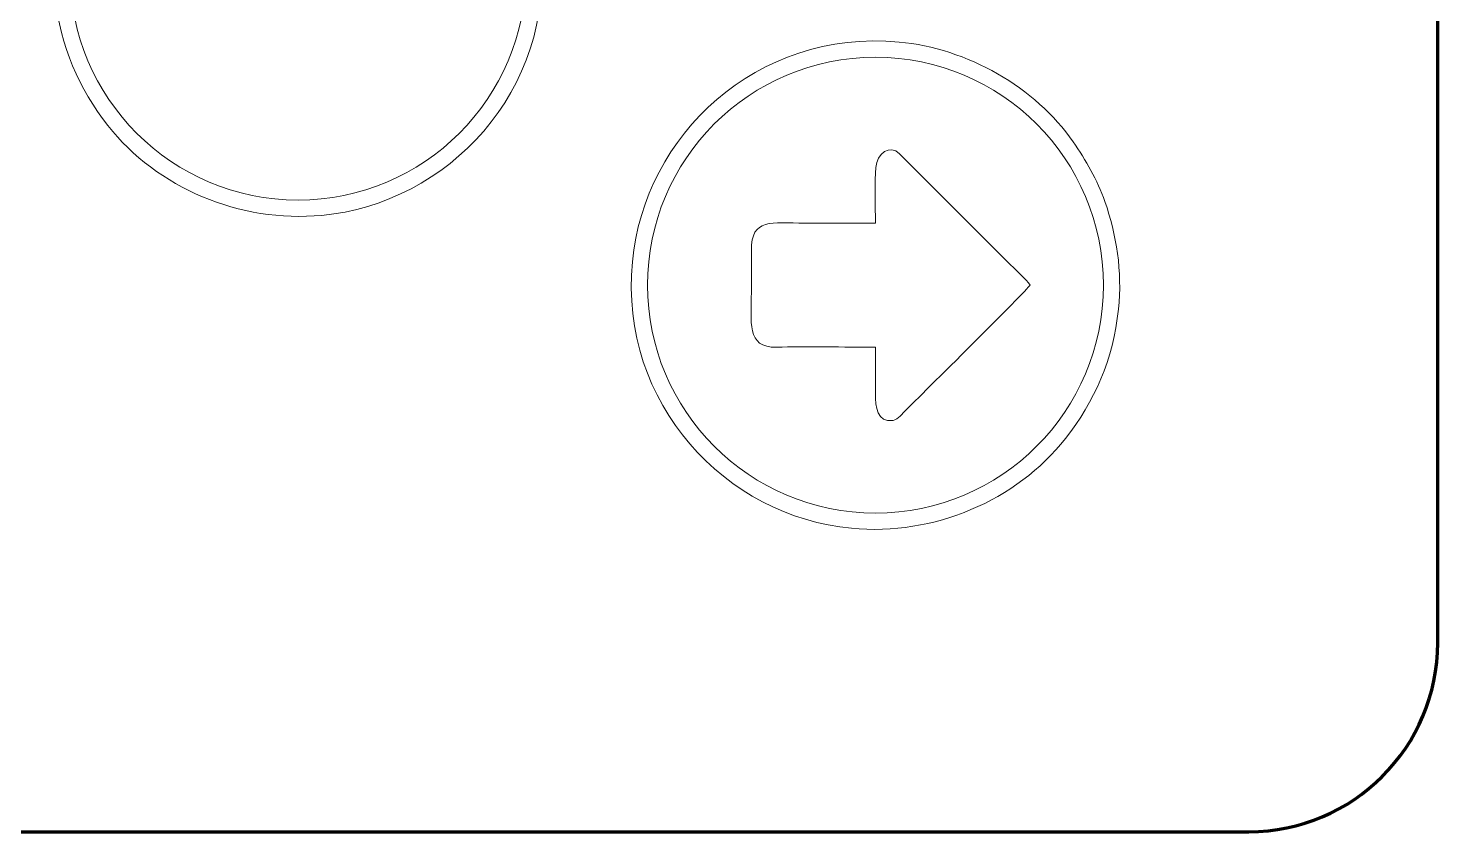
# Model space of a CAD drawing. Header units: millimetres. Extents: x -35 to 35, y -40.2 to 39.8.
# Drawn here: x -8.29 to 35, y -40.19 to -15.51 of the extents above; entities that cross this region are included whole.
import ezdxf

# ---------------------------------------------------------------- set-up
doc = ezdxf.new("R2010")
doc.units = ezdxf.units.MM
doc.header["$MEASUREMENT"] = 0
doc.layers.add('layer 1', color=7, linetype='Continuous')

msp = doc.modelspace()

# ---------------------------------------------------------------- linework, layer by layer
at = {"layer": 'layer 1', "color": 142, "lineweight": 20}
for centre in [(0.0001, -13.7887), (17.7318, -23.4)]:
    msp.add_ellipse(centre, major_axis=(7.0001, 0), ratio=0.9999857, dxfattribs=at)
at = {"layer": 'layer 1', "color": 253, "lineweight": 70}
msp.add_open_spline([(-29.2, 39.8101), (-29.2, 39.8101), (29.1999, 39.8101), (29.1999, 39.8101), (29.1999, 39.8101), (32.39, 39.8101), (35, 37.2001), (35, 34.0102), (35, 34.0102), (35, 34.0102), (35, -34.39), (35, -34.39), (35, -34.39), (35, -37.5799), (32.39, -40.1899), (29.1999, -40.1899), (29.1999, -40.1899), (29.1999, -40.1899), (-29.2, -40.1899), (-29.2, -40.1899), (-29.2, -40.1899), (-32.3901, -40.1899), (-35, -37.5799), (-35, -34.39), (-35, -34.39), (-35, -34.39), (-35, 34.0102), (-35, 34.0102), (-35, 34.0102), (-35, 37.2001), (-32.3901, 39.8101), (-29.2, 39.8101)], degree=3, knots=[0, 0, 0, 0, 0.1111111, 0.1111111, 0.1111111, 0.1111111, 0.2222222, 0.2222222, 0.2222222, 0.2222222, 0.3333333, 0.3333333, 0.3333333, 0.3333333, 0.4444444, 0.4444444, 0.4444444, 0.4444444, 0.5555556, 0.5555556, 0.5555556, 0.5555556, 0.6666667, 0.6666667, 0.6666667, 0.6666667, 0.7777778, 0.7777778, 0.7777778, 0.7777778, 1, 1, 1, 1], dxfattribs=at)
at = {"layer": 'layer 1', "color": 251, "lineweight": 9}
for points, knots in [([(-7.4616, -14.5299), (-7.2992, -16.0662), (-6.7301, -17.3632), (-5.8353, -18.4987), (-5.8353, -18.4987), (-4.3256, -20.4143), (-1.7975, -21.4918), (0.7351, -21.2567), (0.7351, -21.2567), (4.5931, -20.8987), (7.8765, -17.4338), (7.465, -13.0706), (7.465, -13.0706), (7.0975, -9.1737), (3.652, -5.922), (-0.7251, -6.3221), (-0.7251, -6.3221), (-2.8195, -6.5136), (-4.9101, -7.7107), (-6.0726, -9.387), (-6.0726, -9.387), (-6.4582, -9.943), (-6.8165, -10.5621), (-7.0467, -11.2206), (-7.0467, -11.2206), (-7.4, -12.2316), (-7.5854, -13.3589), (-7.4616, -14.5299)], [0, 0, 0, 0, 0.125, 0.125, 0.125, 0.125, 0.25, 0.25, 0.25, 0.25, 0.375, 0.375, 0.375, 0.375, 0.5, 0.5, 0.5, 0.5, 0.625, 0.625, 0.625, 0.625, 0.75, 0.75, 0.75, 0.75, 1, 1, 1, 1]), ([(25.1933, -24.1412), (25.0309, -25.6775), (24.4618, -26.9745), (23.567, -28.11), (23.567, -28.11), (22.0573, -30.0256), (19.5292, -31.1031), (16.9966, -30.868), (16.9966, -30.868), (13.1386, -30.51), (9.8552, -27.0451), (10.2667, -22.6819), (10.2667, -22.6819), (10.6342, -18.785), (14.0797, -15.5333), (18.4568, -15.9334), (18.4568, -15.9334), (20.5512, -16.1249), (22.6418, -17.322), (23.8043, -18.9983), (23.8043, -18.9983), (24.1899, -19.5543), (24.5482, -20.1734), (24.7784, -20.8319), (24.7784, -20.8319), (25.1317, -21.8429), (25.3171, -22.9702), (25.1933, -24.1412)], [0, 0, 0, 0, 0.125, 0.125, 0.125, 0.125, 0.25, 0.25, 0.25, 0.25, 0.375, 0.375, 0.375, 0.375, 0.5, 0.5, 0.5, 0.5, 0.625, 0.625, 0.625, 0.625, 0.75, 0.75, 0.75, 0.75, 1, 1, 1, 1]), ([(22.4775, -23.3991), (22.3863, -23.2421), (21.966, -22.8639), (21.8082, -22.7065), (21.8082, -22.7065), (21.5801, -22.4789), (21.3769, -22.2723), (21.1475, -22.0448), (21.1475, -22.0448), (21.1475, -22.0448), (18.4732, -19.3655), (18.4732, -19.3655), (18.4732, -19.3655), (18.1684, -19.0536), (17.7786, -19.3623), (17.7407, -19.7857), (17.7407, -19.7857), (17.7043, -20.1944), (17.7326, -20.9992), (17.7294, -21.4945), (17.7294, -21.4945), (17.7294, -21.4945), (15.5705, -21.4931), (15.5705, -21.4931), (15.5705, -21.4931), (14.5342, -21.494), (13.9203, -21.3248), (13.9209, -22.3343), (13.9209, -22.3343), (13.9209, -22.3343), (13.9209, -23.6249), (13.9209, -23.6249), (13.9209, -23.6249), (13.9276, -24.4862), (13.7404, -25.3367), (14.7, -25.3068), (14.7, -25.3068), (15.544, -25.2805), (16.8199, -25.3052), (17.7294, -25.3042), (17.7294, -25.3042), (17.7398, -25.7697), (17.7346, -26.2559), (17.7305, -26.7225), (17.7305, -26.7225), (17.7267, -27.147), (17.7768, -27.629), (18.2715, -27.5544), (18.2715, -27.5544), (18.4306, -27.5304), (18.564, -27.3351), (18.6643, -27.2375), (18.6643, -27.2375), (19.1143, -26.7994), (22.3843, -23.5559), (22.4775, -23.3991)], [0, 0, 0, 0, 0.0666667, 0.0666667, 0.0666667, 0.0666667, 0.1333333, 0.1333333, 0.1333333, 0.1333333, 0.2, 0.2, 0.2, 0.2, 0.2666667, 0.2666667, 0.2666667, 0.2666667, 0.3333333, 0.3333333, 0.3333333, 0.3333333, 0.4, 0.4, 0.4, 0.4, 0.4666667, 0.4666667, 0.4666667, 0.4666667, 0.5333333, 0.5333333, 0.5333333, 0.5333333, 0.6, 0.6, 0.6, 0.6, 0.6666667, 0.6666667, 0.6666667, 0.6666667, 0.7333333, 0.7333333, 0.7333333, 0.7333333, 0.8, 0.8, 0.8, 0.8, 0.8666667, 0.8666667, 0.8666667, 0.8666667, 1, 1, 1, 1])]:
    msp.add_open_spline(points, degree=3, knots=knots, dxfattribs=at)
at = {"layer": 'layer 1', "color": 142, "lineweight": 9}
msp.add_open_spline([(22.4775, -23.3991), (22.3843, -23.5559), (19.1143, -26.7994), (18.6643, -27.2375), (18.6643, -27.2375), (18.564, -27.3351), (18.4306, -27.5304), (18.2715, -27.5544), (18.2715, -27.5544), (17.7768, -27.629), (17.7267, -27.147), (17.7305, -26.7225), (17.7305, -26.7225), (17.7346, -26.2559), (17.7398, -25.7697), (17.7294, -25.3042), (17.7294, -25.3042), (16.8199, -25.3052), (15.544, -25.2805), (14.7, -25.3068), (14.7, -25.3068), (13.7404, -25.3367), (13.9276, -24.4862), (13.9209, -23.6249), (13.9209, -23.6249), (13.9209, -23.6249), (13.9209, -22.3343), (13.9209, -22.3343), (13.9209, -22.3343), (13.9203, -21.3248), (14.5342, -21.494), (15.5705, -21.4931), (15.5705, -21.4931), (15.5705, -21.4931), (17.7294, -21.4945), (17.7294, -21.4945), (17.7294, -21.4945), (17.7326, -20.9992), (17.7043, -20.1944), (17.7407, -19.7857), (17.7407, -19.7857), (17.7786, -19.3623), (18.1684, -19.0536), (18.4732, -19.3655), (18.4732, -19.3655), (18.4732, -19.3655), (21.1475, -22.0448), (21.1475, -22.0448), (21.1475, -22.0448), (21.3769, -22.2723), (21.5801, -22.4789), (21.8082, -22.7065), (21.8082, -22.7065), (21.966, -22.8639), (22.3863, -23.2421), (22.4775, -23.3991)], degree=3, knots=[0, 0, 0, 0, 0.0666667, 0.0666667, 0.0666667, 0.0666667, 0.1333333, 0.1333333, 0.1333333, 0.1333333, 0.2, 0.2, 0.2, 0.2, 0.2666667, 0.2666667, 0.2666667, 0.2666667, 0.3333333, 0.3333333, 0.3333333, 0.3333333, 0.4, 0.4, 0.4, 0.4, 0.4666667, 0.4666667, 0.4666667, 0.4666667, 0.5333333, 0.5333333, 0.5333333, 0.5333333, 0.6, 0.6, 0.6, 0.6, 0.6666667, 0.6666667, 0.6666667, 0.6666667, 0.7333333, 0.7333333, 0.7333333, 0.7333333, 0.8, 0.8, 0.8, 0.8, 0.8666667, 0.8666667, 0.8666667, 0.8666667, 1, 1, 1, 1], dxfattribs=at)

doc.saveas('drawing.dxf')
